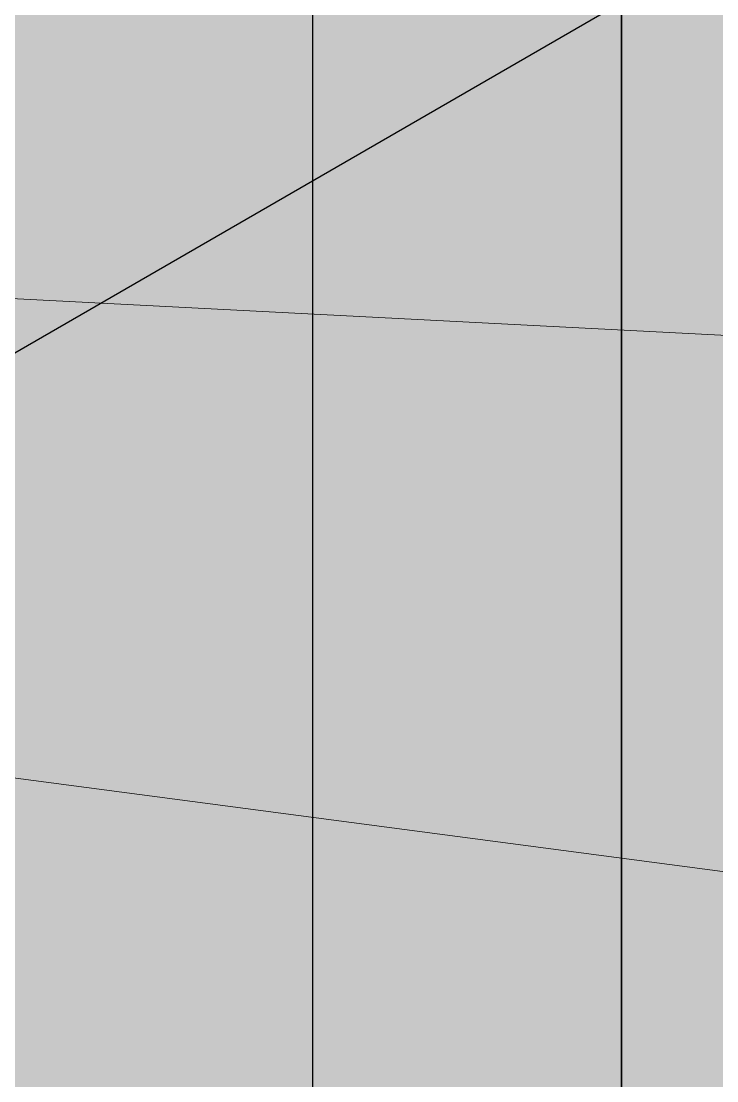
# Model space of a CAD drawing. Header units: metres. Extents: x 0 to 18.2, y -10 to 8.9.
# Drawn here: x 3.4634 to 3.6585, y 4.9976 to 5.2947 of the extents above; entities that cross this region are included whole.
import ezdxf

# ---------------------------------------------------------------- set-up
doc = ezdxf.new("R2010")
doc.units = ezdxf.units.M
doc.header["$LTSCALE"] = 0.25
doc.layers.add('ISO-ARISTAS', color=8, linetype='CONTINUOUS')
doc.layers.add('ISO-CONCRETO-SUP', color=254, linetype='CONTINUOUS', true_color=0xe8e8e8)
doc.layers.add('LLAMADAS', color=30, linetype='CONTINUOUS', lineweight=18)

msp = doc.modelspace()

# ---------------------------------------------------------------- linework, layer by layer
at = {"layer": 'ISO-ARISTAS', "color": 250}
for p, q in [((3.48014, 5.2125), (3.8049, 5.4)), ((3.5451, 5.3503), (3.5451, 5.07526)), ((3.5451, 5.3503), (3.5451, 5.07526)), ((3.6317, 5.02526), (3.6317, 5.3003)), ((3.6317, 5.3003), (3.6317, 5.02526)), ((3.15538, 5.025), (3.48014, 5.2125)), ((3.5451, 5.07526), (3.5451, 4.80022)), ((3.5451, 5.07526), (3.5451, 4.80022)), ((3.6317, 4.75022), (3.6317, 5.02526)), ((3.6317, 5.02526), (3.6317, 4.75022))]:
    msp.add_line(p, q, dxfattribs=at)
at = {"layer": 'ISO-CONCRETO-SUP', "true_color": 0x575d65}
for points in [[(3.5451, 5.3503), (3.32859, 5.2253), (3.5451, 5.62534), (3.32859, 5.50034)], [(3.6317, 5.3003), (3.41519, 5.1753), (3.6317, 5.57534), (3.41519, 5.45034)], [(3.5451, 5.07526), (3.32859, 4.95026), (3.5451, 5.3503), (3.32859, 5.2253)], [(3.6317, 5.02526), (3.41519, 4.90026), (3.6317, 5.3003), (3.41519, 5.1753)], [(3.5451, 4.80022), (3.32859, 4.67522), (3.5451, 5.07526), (3.32859, 4.95026)], [(3.6317, 4.75022), (3.41519, 4.62523), (3.6317, 5.02526), (3.41519, 4.90026)]]:
    msp.add_solid(points, dxfattribs=at)
at = {"layer": 'ISO-CONCRETO-SUP', "true_color": 0xc9c7c0}
for points in [[(3.8049, 5.4), (4.12657, 5.21429), (3.48014, 5.2125), (3.80181, 5.02679)], [(3.48014, 5.2125), (3.80181, 5.02679), (3.15538, 5.025), (3.47705, 4.83929)], [(3.80181, 5.02679), (4.12348, 4.84107), (3.47705, 4.83929), (3.79872, 4.65357)], [(3.15538, 5.025), (3.47705, 4.83929), (2.83063, 4.8375), (3.15229, 4.65179)]]:
    msp.add_solid(points, dxfattribs=at)
at = {"layer": 'ISO-CONCRETO-SUP', "true_color": 0x616771}
for points in [[(3.5451, 5.07526), (3.6317, 5.02526), (3.5451, 5.3503), (3.6317, 5.3003)], [(3.5451, 4.80022), (3.6317, 4.75022), (3.5451, 5.07526), (3.6317, 5.02526)]]:
    msp.add_solid(points, dxfattribs=at)
at = {"layer": 'LLAMADAS'}
for p, q in [((6.24, 5.0735), (2.72237, 5.255)), ((6.24, 4.71542), (3.19197, 5.11813))]:
    msp.add_line(p, q, dxfattribs=at)

doc.saveas('drawing.dxf')
